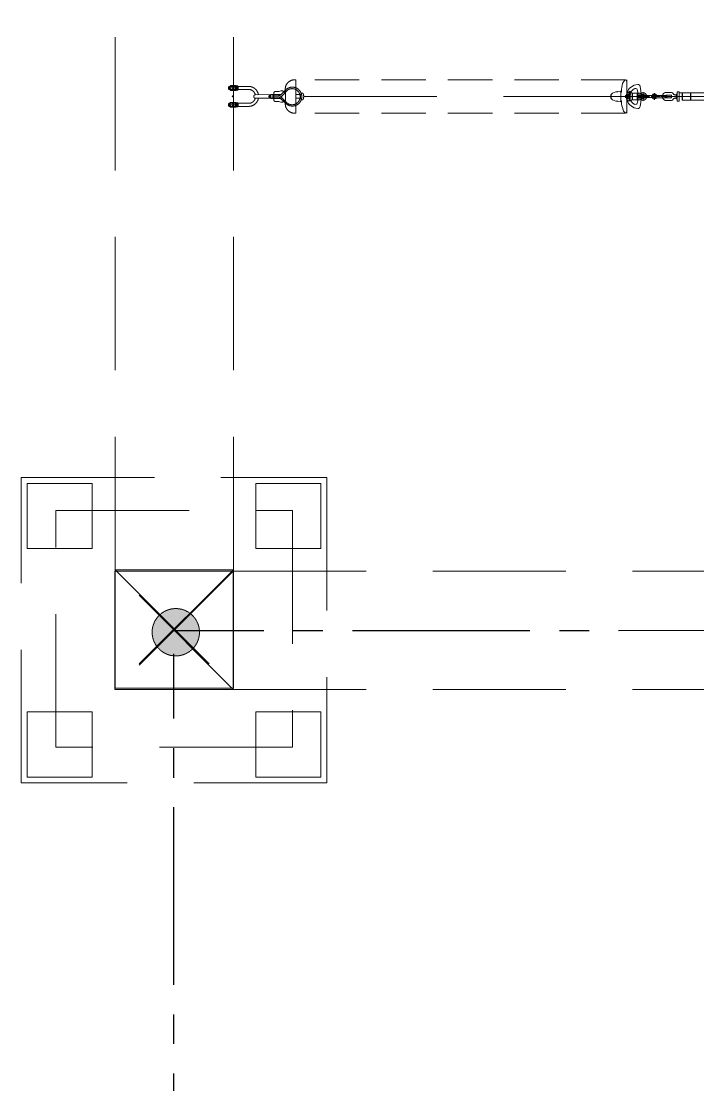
# Model space of a CAD drawing. Header units: millimetres. Extents: x 37084 to 180780, y -153145 to -16322.
# Drawn here: x 46393 to 52110, y -55586 to -46598 of the extents above; entities that cross this region are included whole.
import ezdxf

# ---------------------------------------------------------------- set-up
doc = ezdxf.new("R2010")
doc.units = ezdxf.units.MM
doc.header["$MEASUREMENT"] = 0
doc.linetypes.add('CENTER2', pattern=[1.125, 0.75, -0.125, 0.125, -0.125])
doc.linetypes.add('HIDDEN', pattern=[0.375, 0.25, -0.125])
doc.layers.add('1_DayCS', color=30, linetype='CENTER2', lineweight=25)
doc.layers.add('1_KimCS', color=30, linetype='CENTER2', lineweight=25)
doc.layers.add('1_Tuonglai', color=6, linetype='HIDDEN')

# ---------------------------------------------------------------- blocks, each defined once
blk = doc.blocks.new('Chuoi su treo 220kV Tuong lai')
at = {"linetype": 'ByBlock', "lineweight": -2, "ltscale": 1500}
for points in [[(304797.4, 74482.9), (304737.1, 74485.4), (304797.4, 74485.4), (304797.4, 74482.9), (304737.1, 74485.4), (304737.1, 74482.9)], [(304797.4, 74412.7), (304737.1, 74416), (304797.4, 74416), (304797.4, 74412.7), (304737.1, 74416), (304737.1, 74412.7)]]:
    blk.add_hatch(color=0, dxfattribs=at).paths.add_polyline_path(points)
at = {"color": 0, "linetype": 'ByBlock', "lineweight": -2, "ltscale": 1500}
for p, q in [((304676.7, 78303.1), (304676.7, 78285.7)), ((304676.7, 78282), (304676.7, 78264.6)), ((304714, 78304.9), (304679.9, 78304.9)), ((304683.2, 78303), (304683.2, 78315)), ((304683.2, 78303), (304683.2, 78285.7)), ((304683.2, 78264.7), (304683.2, 78281.7)), ((304687.6, 78312.1), (304705.8, 78312.1)), ((304687.6, 78309.8), (304705.8, 78309.8)), ((304687.6, 78307.6), (304705.8, 78307.6)), ((304696.9, 78302.7), (304696.9, 78285.7)), ((304696.9, 78285.7), (304696.9, 78282)), ((304696.9, 78265), (304696.9, 78282)), ((304710.6, 78303), (304710.6, 78315.2)), ((304710.6, 78305.2), (304710.6, 78304.9)), ((304710.6, 78303), (304710.6, 78286)), ((304710.6, 78264.7), (304710.6, 78282)), ((304717.1, 78285.7), (304717.1, 78303.1)), ((304717.2, 78264.6), (304717.1, 78282)), ((304717.5, 78279.9), (304717.5, 78266.6)), ((304819.6, 78303.1), (304819.6, 78285.8)), ((304819.6, 78282), (304819.6, 78264.7)), ((304856.8, 78305), (304822.7, 78305)), ((304826.1, 78303), (304826.1, 78315)), ((304826.1, 78303), (304826.1, 78285.8)), ((304826.1, 78264.8), (304826.1, 78281.7)), ((304830.4, 78312.1), (304848.7, 78312.1)), ((304830.4, 78309.8), (304848.7, 78309.8)), ((304830.4, 78307.6), (304848.7, 78307.6)), ((304839.8, 78302.7), (304839.8, 78285.8)), ((304839.8, 78265.1), (304839.8, 78282)), ((304853.5, 78303), (304853.5, 78315.2)), ((304853.5, 78305.3), (304853.5, 78305)), ((304853.5, 78303), (304853.5, 78286.1)), ((304853.5, 78264.8), (304853.5, 78282)), ((304860, 78285.8), (304860, 78303.1)), ((304860, 78264.7), (304860, 78282)), ((304715.9, 78261.2), (304677.7, 78261.2)), ((304715.9, 78249), (304677.7, 78249)), ((304677.8, 78258.3), (304716.1, 78258.3)), ((304677.8, 78246), (304716.1, 78246)), ((304679.9, 78262.8), (304714, 78262.8)), ((304681.8, 78244.7), (304712.4, 78244.7)), ((304681.8, 78244.7), (304681.8, 78237.7)), ((304681.8, 78237.7), (304712.4, 78237.7)), ((304683.2, 78264.7), (304683.2, 78264.7)), ((304684.3, 78237.7), (304684.3, 78149.6)), ((304686.1, 78262.8), (304686.1, 78261.2)), ((304686.1, 78258.3), (304686.1, 78249)), ((304686.1, 78246), (304686.1, 78244.7)), ((304707.7, 78262.8), (304707.7, 78261.2)), ((304707.7, 78258.3), (304707.7, 78249)), ((304707.7, 78246), (304707.7, 78244.7)), ((304709.9, 78237.7), (304709.9, 78149.6)), ((304710.6, 78264.7), (304710.6, 78264.7)), ((304712.4, 78244.7), (304712.4, 78237.7)), ((304858.8, 78261.3), (304820.5, 78261.3)), ((304858.8, 78249), (304820.5, 78249)), ((304820.7, 78258.3), (304858.9, 78258.3)), ((304820.7, 78246), (304858.9, 78246)), ((304822.7, 78262.8), (304856.8, 78262.8)), ((304824.5, 78244.7), (304855, 78244.7)), ((304824.5, 78244.7), (304824.5, 78237.8)), ((304824.5, 78237.8), (304855, 78237.8)), ((304826.1, 78264.8), (304826.1, 78264.8)), ((304827, 78237.8), (304827, 78149.6)), ((304829, 78262.8), (304829, 78261.3)), ((304829, 78258.3), (304829, 78249)), ((304829, 78246), (304829, 78244.7)), ((304850.6, 78262.8), (304850.6, 78261.3)), ((304850.6, 78258.3), (304850.6, 78249)), ((304850.6, 78246), (304850.6, 78244.7)), ((304852.6, 78237.8), (304852.6, 78149.6)), ((304853.5, 78264.8), (304853.5, 78264.8)), ((304855, 78244.7), (304855, 78237.8)), ((304752.7, 78090.7), (304752.7, 77936.3)), ((304783, 78090.8), (304783.1, 77936.3)), ((304726.5, 77894), (304726.5, 77926.4)), ((304736.4, 77936.3), (304798.7, 77936.3)), ((304749.9, 77875.9), (304749.9, 77962.9)), ((304749.9, 77962.9), (304785.4, 77962.9)), ((304783.1, 77970.2), (304752.7, 77970.2)), ((304752.7, 77945.6), (304783.1, 77945.6)), ((304761.2, 77916.8), (304761.2, 77945.6)), ((304773.9, 77916.8), (304773.9, 77945.6)), ((304785.5, 77875.9), (304785.4, 77962.9)), ((304808.6, 77894.1), (304808.6, 77926.4)), ((304711.3, 77838.2), (304760.9, 77891.6)), ((304712.4, 77824.7), (304765.9, 77877)), ((304717, 77839), (304818.2, 77839)), ((304720.6, 77878.7), (304726.5, 77894)), ((304720.6, 77878.7), (304720.6, 77863.7)), ((304819.4, 77824.7), (304770, 77869.2)), ((304824.4, 77836.1), (304781.4, 77877.7)), ((304814.5, 77878.7), (304808.6, 77894.1)), ((304814.5, 77878.7), (304814.5, 77863.7)), ((304907.7, 77751.2), (304627.5, 77751.1)), ((304627.9, 74965.1), (304627.5, 77751.1)), ((304752.8, 77751.1), (304752.8, 77709.2)), ((304783.1, 77751.1), (304783.1, 77709)), ((304908.2, 74965.1), (304907.7, 77751.2)), ((304747.2, 75086.8), (304787.9, 75086.8)), ((304747.6, 75086.8), (304787.5, 75086.8)), ((304907.7, 74954.4), (304627.4, 74954.3))]:
    blk.add_line(p, q, dxfattribs=at)
for points in [[(304752.7, 75087.4), (304749.4, 75085.8), (304740.3, 75074.2), (304734.5, 75059.3), (304728.7, 75045.3), (304727.1, 75030.4)], [(304752.7, 75087.4), (304780.8, 75087.4), (304782.4, 75087.4), (304780.8, 75087.4), (304752.7, 75087.4)], [(304767.6, 75075.8), (304767.6, 75069.2)], [(304767.6, 75063.4), (304767.6, 75025.4)], [(304808.1, 75030.4), (304806.4, 75045.3), (304801.4, 75059.3), (304794.8, 75074.2), (304785.7, 75085.8), (304782.4, 75087.4), (304785.7, 75085.8)], [(304627.8, 75002.3), (304627.8, 75008.9)], [(304627.8, 74965.1), (304627.8, 74996.5)], [(304630.3, 74971.7), (304628.6, 74968.4), (304627.8, 74963.4), (304629.4, 74959.3), (304632.7, 74956), (304636.9, 74955.2)], [(304722.9, 74999.8), (304705.6, 74999), (304689.9, 74996.5), (304673.4, 74990.7), (304644.3, 74981.6), (304631.1, 74971.7)], [(304898.3, 74954.4), (304636.9, 74954.3)], [(304869.2, 74861.8), (304866.8, 74876.7), (304862.6, 74890.7), (304856, 74904.8), (304847.7, 74918), (304837, 74929.6), (304825.4, 74939.5), (304812.2, 74946.1), (304797.3, 74952.7), (304782.5, 74956), (304767.6, 74956.8), (304751.9, 74956), (304737, 74952.7), (304722.9, 74946.1), (304709.7, 74939.5), (304698.2, 74929.5), (304687.4, 74918), (304679.2, 74904.8), (304671.7, 74890.7), (304668.4, 74876.7), (304665.9, 74861.8)], [(304722.9, 74999.8), (304729.6, 74999.8)], [(304726.2, 75030.4), (304723.8, 75010.5)], [(304724.6, 75010.5), (304725.4, 75007.2), (304728.7, 75004.8)], [(304728.7, 75004.8), (304806.4, 75004.8)], [(304729.6, 75000.6), (304733.7, 75001.5), (304734.5, 75004.8)], [(304751.1, 74954.4), (304742.8, 74952.7), (304736.2, 74948.6), (304732.1, 74942), (304730.4, 74934.5)], [(304751.1, 74954.4), (304784.9, 74954.4)], [(304753.5, 74946.1), (304755.2, 74949.4), (304755.2, 74954.4)], [(304756, 74954.4), (304756, 74950.2)], [(304759.3, 74968.4), (304759.3, 74945.3)], [(304767.6, 75019.6), (304767.6, 75013)], [(304767.6, 75007.2), (304767.6, 74969.2)], [(304767.6, 74963.4), (304767.6, 74927.9)], [(304767.6, 74954.4), (304767.6, 74931.2)], [(304767.6, 74943.6), (304767.6, 74954.4)], [(304776.7, 74945.3), (304776.7, 74968.4)], [(304779.1, 74954.4), (304779.1, 74950.2)], [(304780, 74954.4), (304780, 74949.4), (304782.4, 74946.1)], [(304804.7, 74934.5), (304803.1, 74942), (304799, 74948.6), (304792.3, 74952.7), (304784.9, 74954.4)], [(304801.5, 75004.8), (304802.3, 75001.5), (304805.6, 75000.6)], [(304805.6, 74999.8), (304813, 74999.8)], [(304806.4, 75004.8), (304810.5, 75007.3), (304811.4, 75010.6)], [(304812.2, 75010.6), (304809.7, 75030.4)], [(304904.9, 74971.7), (304891.7, 74981.6), (304876.8, 74990.7), (304846.1, 74996.5), (304829.6, 74999), (304813, 74999.8)], [(304898.3, 74955.2), (304903.2, 74956), (304906.5, 74959.3), (304908.2, 74963.5), (304907.4, 74968.4), (304905.7, 74971.7)], [(304908.2, 74965.1), (304908.2, 74996.5)], [(304832, 74891.6), (304824.6, 74902.3), (304814.7, 74911.4), (304804.8, 74919.7), (304792.4, 74924.6), (304780, 74928.7), (304767.6, 74929.6), (304755.2, 74928.7), (304742.8, 74924.6), (304729.6, 74919.6), (304720.5, 74911.4), (304710.6, 74902.3), (304703.1, 74891.5), (304700.6, 74884.9), (304701.5, 74876.7), (304704, 74870), (304710.6, 74865.1), (304717.2, 74862.6)], [(304729.6, 74928.8), (304729.6, 74934.5)], [(304730.4, 74928.8), (304732.1, 74920.5), (304736.2, 74914.7)], [(304733.7, 74931.2), (304733.7, 74924.6)], [(304805.6, 74931.2), (304733.7, 74931.2)], [(304804.7, 74924.6), (304733.7, 74924.6)], [(304738.7, 74904.8), (304735.4, 74913.1)], [(304736.2, 74931.2), (304736.2, 74924.6)], [(304796.5, 74908.1), (304738.7, 74908.1)], [(304796.5, 74904.8), (304740.3, 74904.8)], [(304740.3, 74835.5), (304740.3, 74904.8)], [(304796.5, 74866.8), (304740.3, 74866.8)], [(304748.6, 74942), (304746.9, 74939.5)], [(304746.9, 74939.5), (304746.9, 74938.7)], [(304746.9, 74938.7), (304749.4, 74935.4)], [(304786.6, 74942), (304777.5, 74946.9), (304767.6, 74948.6), (304757.7, 74946.9), (304748.6, 74942)], [(304749.4, 74935.4), (304766.8, 74932.1)], [(304752.7, 74938.7), (304751.9, 74936.2), (304753.5, 74934.5)], [(304757.7, 74942), (304752.7, 74937.8)], [(304753.5, 74934.5), (304766.8, 74931.2)], [(304754.4, 74946.9), (304756, 74950.2)], [(304757.7, 74942.8), (304758.5, 74945.3)], [(304761, 74931.2), (304761, 74924.6)], [(304766.8, 74932.1), (304768.4, 74932.1)], [(304766.8, 74931.2), (304768.4, 74931.2)], [(304767.6, 74938.7), (304767.6, 74941.1)], [(304767.6, 74923.8), (304767.6, 74936.2)], [(304767.6, 74921.3), (304767.6, 74936.2)], [(304767.6, 74918.9), (304767.6, 74920.5)], [(304767.6, 74912.2), (304767.6, 74917.2)], [(304767.6, 74904), (304767.6, 74916.4)], [(304767.6, 74881.7), (304767.6, 74906.5)], [(304767.6, 74898.2), (304767.6, 74901.5)], [(304767.6, 74883.3), (304767.6, 74895.7)], [(304767.6, 74879.2), (304767.6, 74880.9)], [(304767.6, 74871.8), (304767.6, 74876.7)], [(304767.6, 74863.5), (304767.6, 74875.9)], [(304767.6, 74841.2), (304767.6, 74866.8)], [(304785.7, 74935.4), (304768.4, 74932.1)], [(304768.4, 74931.2), (304781.6, 74934.5)], [(304776.7, 74945.3), (304777.5, 74942.8)], [(304782.4, 74937.8), (304776.7, 74942)], [(304777.5, 74942.8), (304778.3, 74942)], [(304779.1, 74950.2), (304780.8, 74946.9)], [(304781.6, 74934.5), (304783.3, 74936.2), (304782.4, 74938.7)], [(304793.2, 74923), (304784.9, 74923)], [(304785.7, 74935.4), (304788.2, 74938.7)], [(304788.2, 74939.5), (304786.6, 74942)], [(304789, 74939.5), (304789, 74938.7)], [(304793.2, 74932.1), (304789.9, 74932.1)], [(304798.1, 74935.4), (304798.1, 74919.7), (304793.2, 74923), (304793.2, 74932.1), (304798.1, 74935.4)], [(304799.8, 74913.1), (304796.5, 74904.8)], [(304796.5, 74904.8), (304796.5, 74835.5)], [(304805.6, 74935.4), (304798.1, 74935.4)], [(304803.9, 74919.7), (304798.1, 74919.7)], [(304799, 74914.7), (304803.1, 74920.5), (304804.7, 74928.8)], [(304810.5, 74924.6), (304804.7, 74924.6)], [(304805.6, 74934.5), (304805.6, 74928.8)], [(304810.5, 74931.2), (304805.6, 74931.2)], [(304813, 74927.9), (304810.5, 74930.4)], [(304810.5, 74924.6), (304813, 74927.1)], [(304813.8, 74927.9), (304813.8, 74927.1)], [(304818, 74862.6), (304825.4, 74865.1), (304832.1, 74870.1), (304834.5, 74876.7), (304835.4, 74884.9), (304832.9, 74891.6)], [(304666.8, 74860.1), (304667.6, 74853.5), (304670.9, 74846.9), (304676.7, 74842.8), (304683.3, 74840.3)], [(304756.9, 74829.6), (304683.3, 74840.3)], [(304756.8, 74856.8), (304717.2, 74862.6)], [(304743.7, 74816.5), (304729.6, 74816.5)], [(304767.6, 74847.8), (304759.3, 74847), (304751.9, 74842.9), (304744.5, 74837.9), (304740.3, 74830.5), (304737, 74823.1), (304736.2, 74814.8), (304737.9, 74805.7), (304742, 74798.3), (304747.8, 74792.5), (304755.2, 74787.6), (304763.5, 74785.1), (304771.7, 74785.1), (304780, 74787.6), (304787.4, 74792.5), (304793.2, 74798.3), (304797.3, 74805.7), (304799, 74814.8), (304798.1, 74823.1), (304795.7, 74830.5), (304790.7, 74837.9), (304783.3, 74842.9), (304775.9, 74847), (304767.6, 74847.8)], [(304737.9, 74830.5), (304738.7, 74835.5)], [(304796.5, 74856.9), (304740.3, 74856.9)], [(304740.3, 74835.5), (304740.3, 74835.5)], [(304748.6, 74816.5), (304746.1, 74816.5)], [(304786.6, 74816.5), (304785.8, 74823.1), (304781.6, 74828), (304776.7, 74832.2), (304770.9, 74835.5), (304764.3, 74835.5), (304757.7, 74832.2), (304753.6, 74828), (304749.4, 74823.1), (304748.6, 74816.5), (304749.4, 74809.9), (304753.6, 74804.9), (304758.5, 74800.8), (304764.3, 74797.5), (304770.9, 74797.5), (304777.5, 74800.8), (304781.6, 74804.9), (304785.8, 74809.9), (304786.6, 74816.5)], [(304785.8, 74842.8), (304749.4, 74842.8)], [(304751.9, 74842.8), (304783.3, 74842.8)], [(304759.3, 74830.5), (304751.9, 74816.5), (304759.3, 74803.3), (304775.9, 74803.3), (304783.3, 74816.5), (304775.9, 74830.5), (304759.3, 74830.5)], [(304764.3, 74816.5), (304751.9, 74816.5)], [(304782.5, 74831.3), (304775.9, 74836.3), (304767.6, 74837.9), (304759.3, 74836.3), (304752.7, 74831.3)], [(304780.8, 74816.5), (304779.2, 74823.1), (304774.2, 74828), (304767.6, 74829.7), (304761, 74828), (304756, 74823.1), (304755.2, 74816.5), (304756, 74809.9), (304761, 74804.9), (304767.6, 74803.3), (304774.2, 74804.9), (304779.2, 74809.9), (304780.8, 74816.5)], [(304755.2, 74816.5), (304764.3, 74816.5)], [(304780, 74816.5), (304778.3, 74823.1), (304774.2, 74827.2), (304767.6, 74828.9), (304761, 74827.2), (304756.9, 74823.1), (304756, 74816.5), (304756.9, 74809.9), (304761, 74805.7), (304767.6, 74804.9), (304774.2, 74805.7), (304778.3, 74809.9), (304780, 74816.5)], [(304756.8, 74850.2), (304779.2, 74850.2)], [(304756.9, 74835.3), (304779.2, 74835.3)], [(304777.5, 74816.5), (304776.7, 74820.6), (304773.4, 74824.7), (304768.4, 74826.4), (304764.3, 74825.5), (304760.2, 74823.1), (304757.7, 74818.9), (304757.7, 74814), (304760.2, 74809.9), (304764.3, 74807.4), (304768.4, 74806.6), (304773.4, 74808.2), (304776.7, 74812.3), (304777.5, 74816.5)], [(304759.4, 74720.7), (304759.3, 74799.9)], [(304769.3, 74816.5), (304766.8, 74816.5)], [(304766.8, 74816.5), (304769.3, 74816.5)], [(304767.6, 74858.6), (304767.6, 74861.1)], [(304767.6, 74842.9), (304767.6, 74856.1)], [(304767.6, 74838.8), (304767.6, 74840.4)], [(304767.6, 74831.3), (304767.6, 74837.1)], [(304767.6, 74823.9), (304767.6, 74836.3)], [(304767.6, 74829.7), (304767.6, 74819.8)], [(304767.6, 74801.6), (304767.6, 74826.4)], [(304767.6, 74818.1), (304767.6, 74820.6)], [(304767.6, 74818.1), (304767.6, 74815.6)], [(304767.6, 74803.3), (304767.6, 74815.6)], [(304767.6, 74813.2), (304767.6, 74803.3)], [(304767.6, 74798.3), (304767.6, 74800.8)], [(304767.6, 74791.7), (304767.6, 74796.6)], [(304767.6, 74784.3), (304767.6, 74795.8)], [(304767.6, 74761.1), (304767.6, 74785.9)], [(304783.3, 74816.5), (304770.9, 74816.5)], [(304770.9, 74816.5), (304780.8, 74816.5)], [(304775.9, 74720.7), (304775.9, 74800)], [(304779.2, 74856.8), (304818, 74862.6)], [(304779.2, 74829.6), (304851.9, 74840.3)], [(304789.1, 74816.5), (304786.6, 74816.5)], [(304805.6, 74816.5), (304791.5, 74816.5)], [(304796.5, 74835.5), (304797.3, 74830.5)], [(304851.9, 74840.3), (304859.3, 74842.8), (304864.3, 74846.9), (304868.4, 74853.5), (304869.2, 74860.2)], [(304761.8, 74720.7), (304739.5, 74720.7)], [(304757.7, 74695.9), (304754.4, 74704.2), (304749.5, 74709.1), (304747, 74715.7), (304746.1, 74723.2), (304747.8, 74729.8), (304751.9, 74735.6), (304757.7, 74739.7), (304764.3, 74742.2), (304770.9, 74742.2), (304777.5, 74739.7), (304784.1, 74735.6), (304787.4, 74729.8), (304789.1, 74723.2), (304788.3, 74715.8), (304785.8, 74709.1), (304780.8, 74704.2)], [(304758.5, 74736.4), (304749.5, 74720.7), (304758.5, 74705.8), (304775.9, 74705.8), (304785, 74720.7), (304775.9, 74736.4), (304758.5, 74736.4)], [(304754.4, 74720.7), (304763.5, 74720.7)], [(304767.6, 74731.4), (304762.7, 74730.6), (304758.5, 74727.3), (304756.9, 74722.4), (304757.7, 74717.4), (304760.2, 74713.3), (304765.1, 74710.8), (304770.1, 74710.8), (304775, 74713.3), (304777.5, 74717.4), (304778.3, 74722.4), (304776.7, 74727.3), (304773.4, 74730.6), (304767.6, 74731.4)], [(304777.5, 74720.7), (304776.7, 74725.7), (304773.4, 74729), (304768.4, 74730.6), (304764.3, 74729.8), (304760.2, 74727.3), (304757.7, 74724), (304757.7, 74718.2), (304760.2, 74714.9), (304764.3, 74712.4), (304768.4, 74711.6), (304773.4, 74713.3), (304776.7, 74716.6), (304777.5, 74720.7)], [(304757.7, 74695.9), (304757.7, 74622.4)], [(304766, 74720.7), (304768.4, 74720.7)], [(304769.3, 74720.7), (304766, 74720.7)], [(304767.6, 74748.8), (304767.6, 74729)], [(304767.6, 74700.1), (304775, 74700.9), (304780.8, 74705), (304786.6, 74710.8), (304789.1, 74717.4), (304789.1, 74724.8), (304786.6, 74731.4), (304781.6, 74737.2)], [(304767.6, 74734.7), (304767.6, 74724.8)], [(304767.6, 74725.7), (304767.6, 74722.4)], [(304767.6, 74723.2), (304767.6, 74719.9)], [(304767.6, 74717.4), (304767.6, 74708.3)], [(304767.6, 74717.4), (304767.6, 74698.4)], [(304767.6, 74695.1), (304767.6, 74691.8)], [(304767.6, 74688.5), (304767.6, 74668.7)], [(304770.9, 74720.7), (304780, 74720.7)], [(304795.7, 74720.7), (304773.4, 74720.7)], [(304776.7, 74695.9), (304776.7, 74622.4)], [(304780.8, 74704.2), (304777.5, 74695.9)], [(304733, 74619.1), (304733, 74584.5)], [(304801.5, 74619.1), (304800.7, 74628.2), (304797.4, 74636.5), (304791.6, 74643.9), (304785, 74648.9), (304776.7, 74652.2), (304767.6, 74653), (304758.5, 74652.2), (304751.1, 74648.9), (304743.7, 74643.9), (304737.9, 74636.5), (304734.6, 74628.2), (304733.8, 74619.1)], [(304780, 74619.1), (304779.2, 74624.9), (304775.9, 74629.1), (304770.1, 74631.5), (304765.2, 74631.5), (304759.4, 74629), (304756.1, 74624.9), (304755.2, 74619.1)], [(304755.3, 74584.5), (304755.2, 74619.1)], [(304758.5, 74622.4), (304759.4, 74617.5), (304763.5, 74614.2), (304767.6, 74613.4), (304771.8, 74614.2), (304775.9, 74617.5), (304776.7, 74622.4), (304775.9, 74626.6), (304771.8, 74629.9), (304767.6, 74630.7), (304763.5, 74629.9), (304759.4, 74626.6), (304758.5, 74622.4)], [(304767.6, 74664.6), (304767.6, 74661.3)], [(304767.6, 74657.9), (304767.6, 74639)], [(304767.6, 74634.8), (304767.6, 74630.7)], [(304767.6, 74627.4), (304767.6, 74607.6)], [(304767.7, 74660.4), (304767.9, 73983.9)], [(304780, 74584.5), (304780, 74619.1)], [(304801.5, 74584.5), (304801.5, 74619.1)], [(304729.7, 74529.1), (304727.2, 74527.5)], [(304727.2, 74527.5), (304727.2, 74511.8)], [(304727.2, 74511.8), (304729.7, 74510.1)], [(304729.7, 74529.1), (304804.8, 74529.1)], [(304804.8, 74510.2), (304729.7, 74510.1)], [(304733.8, 74584.5), (304734.6, 74575.4), (304737.9, 74567.9), (304743.7, 74560.5), (304751.1, 74555.6)], [(304743.8, 73993), (304737.2, 74111.1), (304737.1, 74510.1)], [(304747.8, 74530), (304747.8, 74537.4)], [(304785.8, 74537.4), (304785.8, 74537.4), (304748.7, 74537.4), (304748.7, 74537.4)], [(304748.7, 74530), (304748.7, 74530)], [(304785.8, 74529.1), (304748.7, 74529.1)], [(304752.8, 74549.8), (304749.5, 74553.1)], [(304752, 74538.2), (304752.8, 74539)], [(304752.8, 74549.8), (304752.8, 74539)], [(304755.3, 74584.5), (304756.1, 74579.5), (304759.4, 74574.6), (304765.2, 74572.1), (304770.1, 74572.1), (304775.9, 74574.6), (304779.2, 74579.5), (304780, 74584.5)], [(304781.7, 74539.1), (304781.7, 74549.8)], [(304781.7, 74539.1), (304782.5, 74538.2)], [(304785.8, 74553.1), (304782.5, 74549.8)], [(304785, 74555.6), (304791.6, 74560.5), (304797.4, 74568), (304800.7, 74575.4), (304801.5, 74584.5)], [(304785.8, 74530), (304785.8, 74530)], [(304786.6, 74537.4), (304786.6, 74530)], [(304797.4, 74510.2), (304797.4, 74111.1), (304791.7, 73993)], [(304807.3, 74527.5), (304804.8, 74529.1)], [(304804.8, 74510.2), (304807.3, 74511.8)], [(304808.1, 74527.5), (304808.1, 74511.8)], [(304797.4, 74485.4), (304797.4, 74482.9), (304737.1, 74485.4), (304797.4, 74485.4)], [(304797.4, 74482.9), (304737.1, 74485.4), (304737.1, 74482.9), (304797.4, 74482.9)], [(304797.4, 74416), (304797.4, 74412.7), (304737.1, 74416), (304797.4, 74416)], [(304797.4, 74412.7), (304737.1, 74416), (304737.1, 74412.7), (304797.4, 74412.7)]]:
    blk.add_lwpolyline(points, dxfattribs=at)
blk.add_circle((304768.4, 78283.9), 4.08, dxfattribs=at)
for centre, radius, start, end in [((304679.9, 78301.2), 3.76, 29.34798, 148.89301), ((304680, 78288.9), 4.57, 224.65933, 315.36), ((304680, 78278.8), 4.57, 44.65933, 135.36), ((304697, 78300.2), 20.3, 47.9162, 132.97764), ((304689.9, 78292.6), 12.4, 55.13064, 122.35762), ((304690.1, 78302.4), 18, 247.59435, 292.42499), ((304690.1, 78265.4), 18, 67.59435, 112.42499), ((304704, 78292.6), 12.4, 57.66171, 124.88869), ((304703.8, 78302.4), 18, 247.59435, 292.42499), ((304703.8, 78265.4), 18, 67.59435, 112.42499), ((304713.9, 78301.2), 3.76, 31.12632, 150.67135), ((304713.9, 78289), 4.57, 224.65933, 315.36), ((304713.9, 78278.8), 4.57, 44.65933, 135.36), ((304822.8, 78301.2), 3.76, 29.34798, 148.89301), ((304822.8, 78289), 4.57, 224.65933, 315.36), ((304822.8, 78278.8), 4.57, 44.65933, 135.36), ((304839.9, 78300.2), 20.3, 47.9162, 132.97764), ((304832.7, 78292.6), 12.4, 55.13064, 122.35762), ((304832.9, 78302.4), 18, 247.59435, 292.42499), ((304832.9, 78265.4), 18, 67.59435, 112.42499), ((304846.8, 78292.6), 12.4, 57.66171, 124.88869), ((304846.6, 78302.4), 18, 247.59435, 292.42499), ((304846.6, 78265.4), 18, 67.59435, 112.42499), ((304856.8, 78301.2), 3.76, 31.12632, 150.67135), ((304856.7, 78289), 4.57, 224.65933, 315.36), ((304856.7, 78278.8), 4.57, 44.65933, 135.36), ((304678.2, 78259.8), 1.54, 107.82509, 257.18965), ((304678.2, 78247.5), 1.54, 107.82509, 257.18965), ((304680, 78266.6), 3.76, 211.12632, 330.67135), ((304689.9, 78275.2), 12.4, 237.66171, 304.88869), ((304704, 78275.2), 12.4, 235.13064, 302.35762), ((304713.9, 78266.6), 3.76, 209.34798, 328.89301), ((304715.7, 78259.7), 1.5, 282.01111, 83.00363), ((304715.7, 78247.5), 1.5, 282.01111, 83.00363), ((304821, 78259.8), 1.54, 107.82509, 257.18965), ((304821, 78247.5), 1.54, 107.82509, 257.18965), ((304822.8, 78266.6), 3.76, 211.12632, 330.67135), ((304832.7, 78275.2), 12.4, 237.66171, 304.88869), ((304846.8, 78275.2), 12.4, 235.13064, 302.35762), ((304856.8, 78266.6), 3.76, 209.34798, 328.89301), ((304858.6, 78259.8), 1.5, 282.01111, 83.00363), ((304858.6, 78247.5), 1.5, 282.01111, 83.00363), ((304767.4, 78149.2), 83.1, 179.73914, 261.63901), ((304766.8, 78149), 56.9, 179.4115, 258.38585), ((304767.9, 78091.7), 15.2, 356.68157, 183.86868), ((304769.5, 78149.2), 83.1, 277.64866, 0.2802), ((304770.2, 78149), 56.8, 280.54609, 0.61413), ((304736.4, 77926.4), 9.89, 90.00967, 180.00967), ((304767.9, 77958.9), 18.9, 36.74536, 143.26988), ((304798.7, 77926.4), 9.89, 0.00967, 90.00967), ((304704.5, 77762.1), 77.9, 80.79923, 188.14486), ((304766.8, 77780.5), 80, 133.8776, 43.9667), ((304761.4, 77873.5), 41.9, 193.51977, 235.30476), ((304841.4, 77906.9), 80.8, 172.96052, 207.84139), ((304839.5, 77909.2), 66.1, 173.32461, 208.45731), ((304770.2, 77875.9), 45.9, 306.63335, 344.58078), ((304830.6, 77762.2), 77.9, 351.87448, 99.2201), ((304765.9, 77782.7), 68, 141.94261, 38.07672)]:
    blk.add_arc(centre, radius, start, end, dxfattribs=at)
at = {"color": 0, "linetype": 'ByBlock', "lineweight": -2, "ltscale": 1500, "extrusion": (0, 0, -1)}
for start_param, end_param in [(2.126074, 7.324835), (1.271587, 1.869429)]:
    blk.add_ellipse((304767.6, 77697.6), major_axis=(-29.4, 0), ratio=0.454324, start_param=start_param, end_param=end_param, dxfattribs=at)
blk = doc.blocks.new('X220 NT')
at = {"color": 0, "linetype": 'ByBlock', "lineweight": -2, "ltscale": 4500}
for p, q in [((124115.6, -4716.6), (124115.6, 11283.4)), ((125115.6, -4716.6), (125115.6, 11283.4)), ((124115.6, -4716.6), (125115.6, -5716.6)), ((125115.6, -4716.6), (124115.6, -5716.6))]:
    blk.add_line(p, q, dxfattribs=at)
for points in [[(123615.6, -6216.6), (125615.6, -6216.6), (125615.6, -4216.6), (123615.6, -4216.6)], [(124115.6, -5716.6), (125115.6, -5716.6), (125115.6, -4716.6), (124115.6, -4716.6)]]:
    blk.add_lwpolyline(points, close=True, dxfattribs=at)
blk = doc.blocks.new('X220 NC')
at = {"color": 0, "linetype": 'ByBlock', "lineweight": -2, "ltscale": 4500}
for p, q in [((3751640.3, -153418.2), (3751640.3, -137418.2)), ((3752640.3, -153418.2), (3752640.3, -137418.2)), ((3752640.3, -153418.2), (3751640.3, -154418.2)), ((3751640.3, -153418.2), (3752640.3, -154418.2))]:
    blk.add_line(p, q, dxfattribs=at)
for points in [[(3753431.3, -152627.2), (3750849.3, -152627.2), (3750849.3, -155209.2), (3753431.3, -155209.2)], [(3750899.3, -152677.2), (3751449.3, -152677.2), (3751449.3, -153227.2), (3750899.3, -153227.2)], [(3753381.3, -152677.2), (3752831.3, -152677.2), (3752831.3, -153227.2), (3753381.3, -153227.2)], [(3751640.3, -154418.2), (3752640.3, -154418.2), (3752640.3, -153418.2), (3751640.3, -153418.2)], [(3751640.3, -153418.2), (3752640.3, -153418.2), (3752640.3, -154418.2), (3751640.3, -154418.2)], [(3752640.3, -153418.2), (3751640.3, -153418.2), (3751640.3, -154418.2), (3752640.3, -154418.2)], [(3750899.3, -155159.2), (3751449.3, -155159.2), (3751449.3, -154609.2), (3750899.3, -154609.2)], [(3753381.3, -155159.2), (3752831.3, -155159.2), (3752831.3, -154609.2), (3753381.3, -154609.2)]]:
    blk.add_lwpolyline(points, close=True, dxfattribs=at)
blk = doc.blocks.new('DAY')
at = {"lineweight": 20}
h = blk.add_hatch(color=0, dxfattribs=at)
edge = h.paths.add_edge_path()
edge.add_arc((0, 0), 200, 0, 360)
at = {"color": 0, "lineweight": 20}
blk.add_circle((0, 0), 200, dxfattribs=at)

msp = doc.modelspace()

# ---------------------------------------------------------------- linework, layer by layer
at = {"layer": '1_DayCS', "lineweight": 25, "ltscale": 2000}
for p, q in [((149691.6, -51736.9, 0), (47681.9, -51748.9, 0)), ((47674.5, -90741.1, 0), (47682.8, -51944.6, 0))]:
    msp.add_line(p, q, dxfattribs=at)
at = {"layer": '1_Tuonglai', "lineweight": 20, "ltscale": 4500}
msp.add_line((48779.9, -47234.5, 0), (148587.8, -47241.8, 0), dxfattribs=at)

# ---------------------------------------------------------------- block references
at = {"layer": '1_KimCS', "lineweight": 25, "xscale": -1}
msp.add_blockref('DAY', (47698.9, -51761.7, 0), dxfattribs=at)
at = {"layer": '1_Tuonglai', "lineweight": 20, "ltscale": 4500, "xscale": -1}
msp.add_blockref('X220 NT', (172301.5, -46517.4, 0), dxfattribs=at)
at = {"layer": '1_Tuonglai', "lineweight": 20, "ltscale": 4500, "rotation": 90.00000000000001}
msp.add_blockref('Chuoi su treo 220kV Tuong lai', (126464.2, -352001.8, 0), dxfattribs=at)
at = {"layer": '1_Tuonglai', "lineweight": 20, "ltscale": 4500, "xscale": -1, "rotation": 270}
msp.add_blockref('X220 NC', (201602.1, -3803884.9, 0), dxfattribs=at)

doc.saveas('drawing.dxf')
